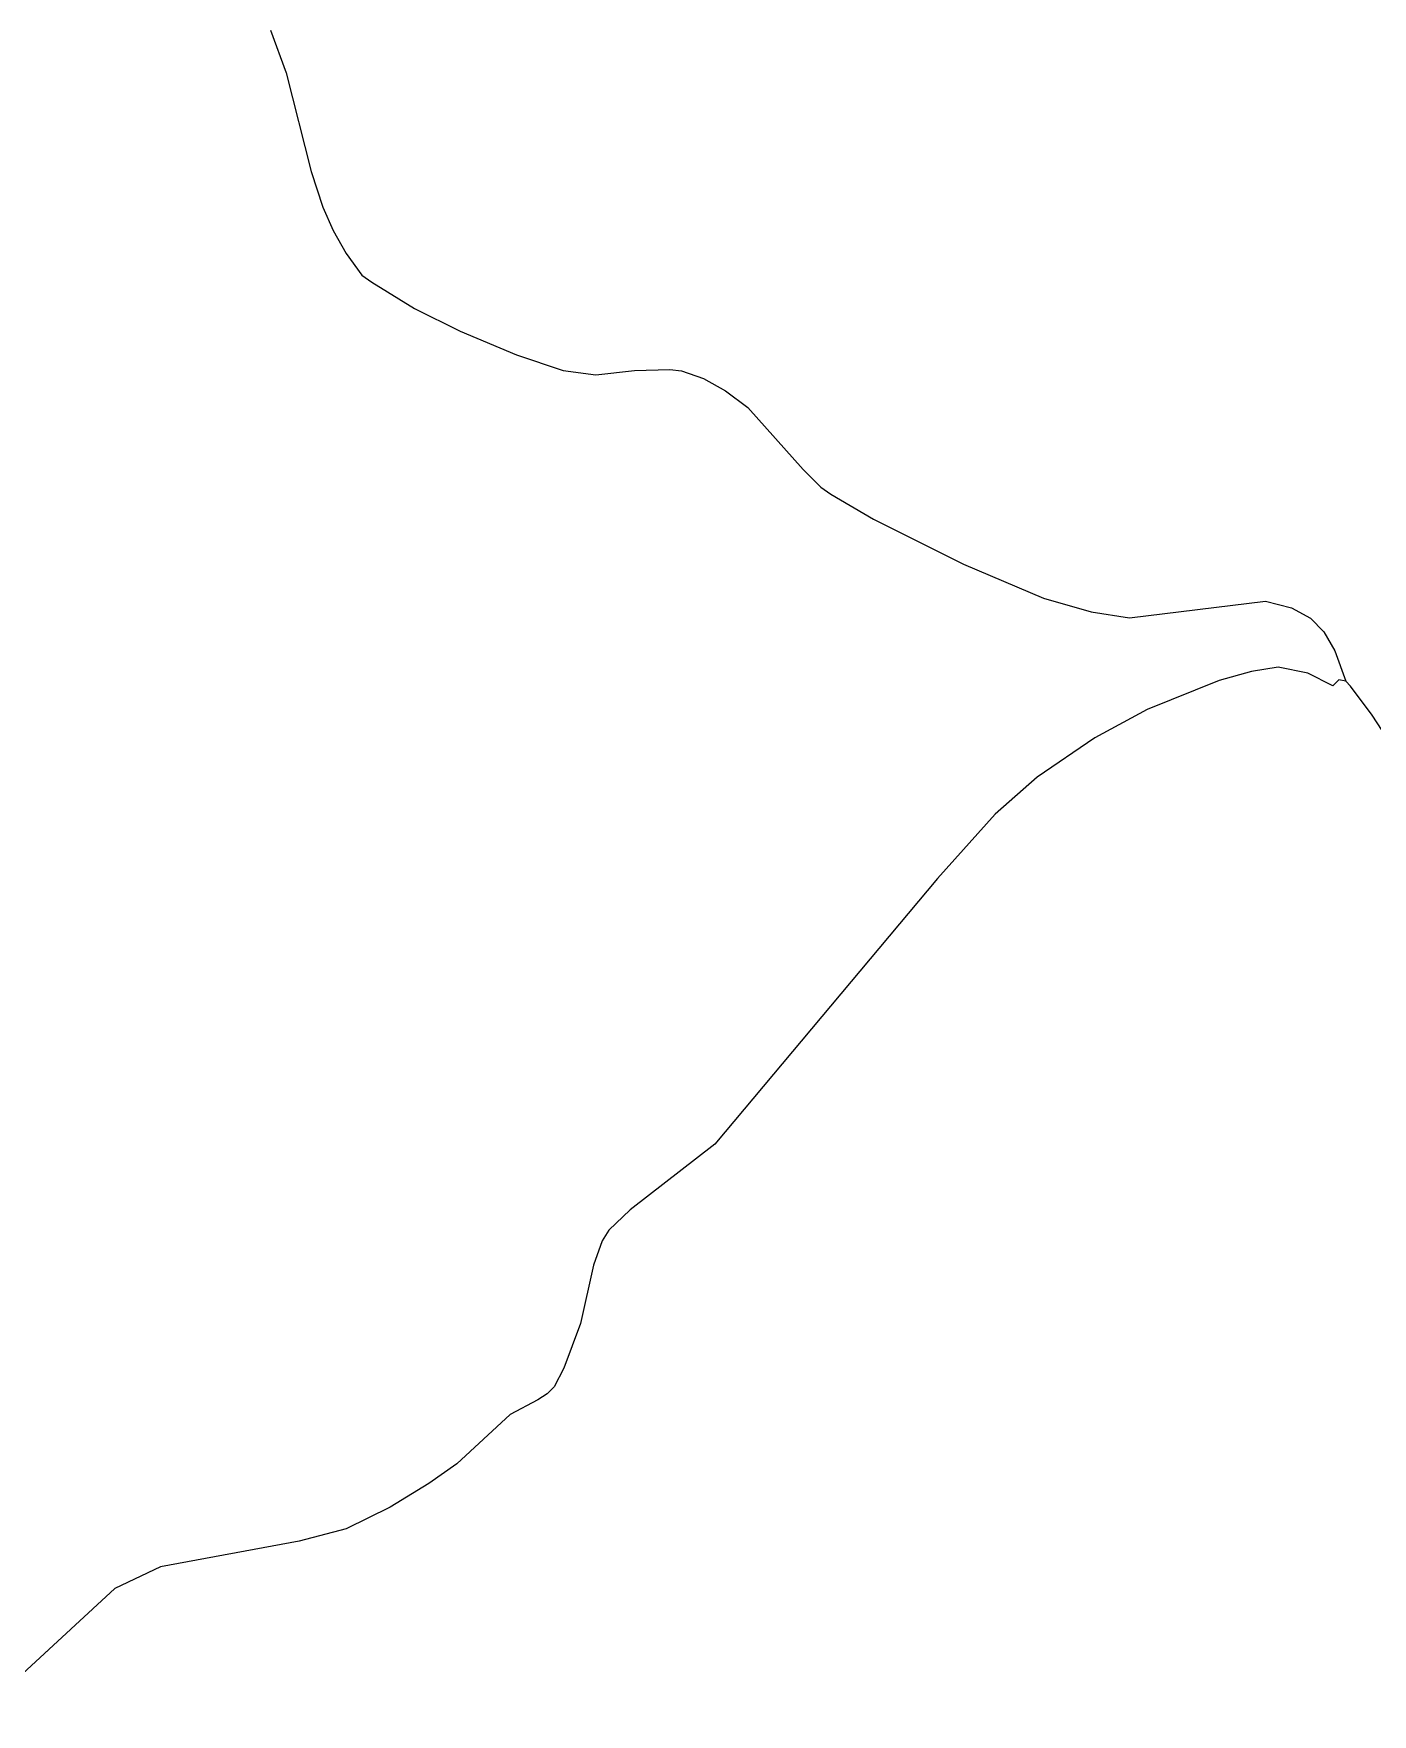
# Model space of a CAD drawing. Header units: inches. Extents: x 653559 to 669309, y 7245317 to 7256454.
# Drawn here: x 654551 to 654972, y 7252705 to 7253233 of the extents above; entities that cross this region are included whole.
import ezdxf

# ---------------------------------------------------------------- set-up
doc = ezdxf.new("R2010")
doc.units = ezdxf.units.IN
doc.header["$MEASUREMENT"] = 0
doc.layers.add('Cauce', color=5, linetype='Continuous')

msp = doc.modelspace()

# ---------------------------------------------------------------- linework, layer by layer
at = {"layer": 'Cauce', "color": 160}
msp.add_lwpolyline([(654625.72, 7253233.62), (654630.71, 7253220.2), (654638.51, 7253189.17), (654642.17, 7253178.04), (654645.41, 7253170.69), (654649.46, 7253163.52), (654654.48, 7253156.66), (654657.57, 7253154.46), (654670.99, 7253146.25), (654685.34, 7253139.06), (654703.03, 7253131.71), (654717.66, 7253126.75), (654727.85, 7253125.4), (654740.04, 7253126.74), (654751.12, 7253127.01), (654754.8, 7253126.66), (654761.72, 7253124.21), (654768.62, 7253120.38), (654775.64, 7253115.1), (654792.95, 7253095.68), (654798.52, 7253090.06), (654801.67, 7253087.89), (654815.08, 7253080.04), (654843.32, 7253065.96), (654868.44, 7253055.3), (654883.38, 7253050.95), (654895.4, 7253049.14), (654938.12, 7253054.28), (654946.3, 7253052.27), (654952.26, 7253048.96), (654956.48, 7253044.68), (654959.89, 7253038.7), (654963.39, 7253029.25)], dxfattribs=at)
msp.add_polyline3d([(654986.68, 7252995.35, 0), (654971.57, 7253018.58, 0), (654964.84, 7253027.63, 0), (654963.39, 7253029.25, 0), (654961.11, 7253029.6, 0), (654959.24, 7253027.74, 0), (654951.41, 7253031.67, 0), (654942.12, 7253033.64, 0), (654933.68, 7253032.25, 0), (654923.59, 7253029.4, 0), (654901, 7253020.28, 0), (654884.55, 7253011.38, 0), (654866.47, 7252999.08, 0), (654853.23, 7252987.46, 0), (654835.14, 7252967.21, 0), (654765.25, 7252883.81, 0), (654738.66, 7252863.25, 0), (654731.92, 7252856.86, 0), (654729.92, 7252853.48, 0), (654727.19, 7252845.88, 0), (654723.1, 7252827.5, 0), (654717.83, 7252813.5, 0), (654714.8, 7252807.62, 0), (654712.6, 7252805.5, 0), (654709.7, 7252803.54, 0), (654700.96, 7252798.92, 0), (654684.28, 7252783.5, 0), (654675.5, 7252777.26, 0), (654663.29, 7252769.83, 0), (654649.56, 7252763.06, 0), (654634.8, 7252759.24, 0), (654591.21, 7252751.14, 0), (654576.87, 7252744.36, 0), (654533.97, 7252704.82, 0)], dxfattribs=at)

doc.saveas('drawing.dxf')
